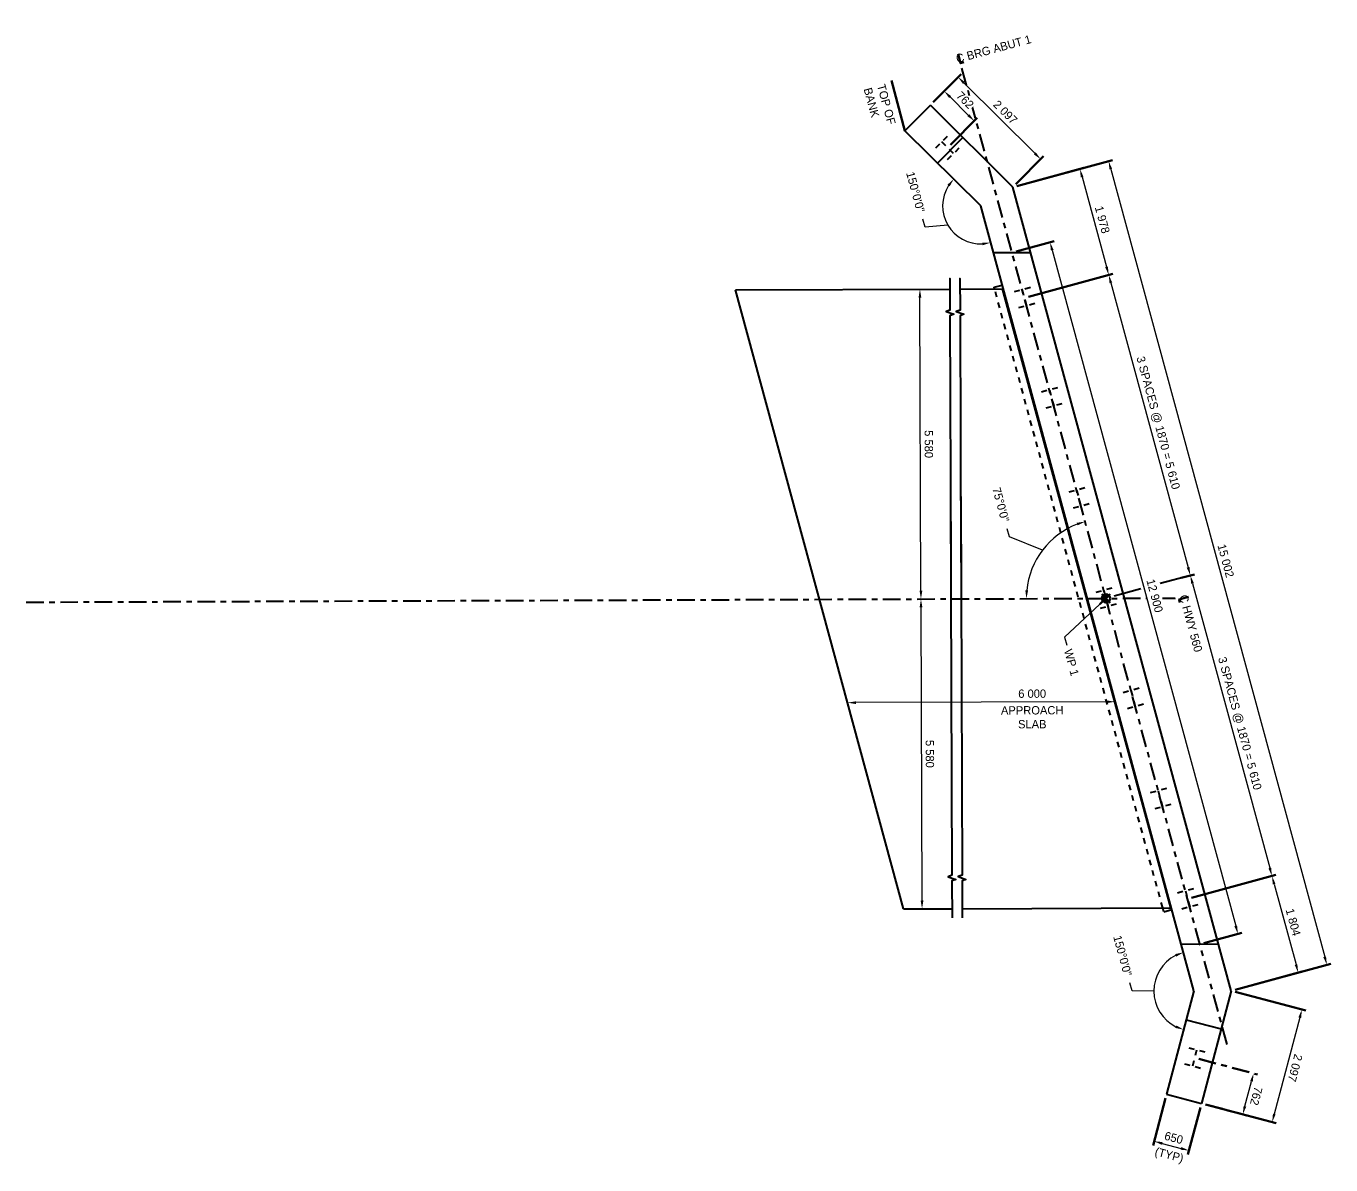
# Model space of a CAD drawing. Header units: metres. Extents: x 16681.2 to 16737.5, y 5649224.7 to 5649280.1.
# Drawn here: x 16681.23 to 16704.74, y 5649259.23 to 5649279.74 of the extents above; entities that cross this region are included whole.
import ezdxf
from ezdxf import colors
from ezdxf.entities.mleader import LeaderData, LeaderLine
from ezdxf.math import Vec2, Vec3

# ---------------------------------------------------------------- set-up
doc = ezdxf.new("R2010")
doc.units = ezdxf.units.M
doc.linetypes.add('CENTERX2', pattern=[101.6, 63.5, -12.7, 12.7, -12.7])
doc.linetypes.add('HIDDEN2', pattern=[4.7625, 3.175, -1.5875])
for name, color, linetype in [('S-BR-ABUT', 3, 'Continuous'), ('S-BR-ABUTMENT-HDD-THIN', 11, 'HIDDEN2'), ('S-BR-CEN', 1, 'CENTERX2'), ('S-BR-DIM', 1, 'Continuous'), ('S-BR-PILE-HDD', 11, 'HIDDEN2')]:
    doc.layers.add(name, color=color, linetype=linetype)
doc.layers.add('S-TB-TXT-WT2', color=2, linetype='Continuous', lineweight=30)
doc.styles.add('AT_Font_Prop_3.0', font='font99.shx', dxfattribs={"height": 3})
doc.dimstyles.new('AT_Prop_3.0 (Millimeters)', dxfattribs={"dimtxt": 3, "dimasz": 3, "dimexe": 1.5, "dimexo": 1.5, "dimgap": 1.5, "dimtad": 1, "dimdec": 3, "dimzin": 0, "dimdsep": 32, "dimtxsty": 'AT_Font_Prop_3.0', "dimcen": 1.5, "dimclrd": 1, "dimclre": 1, "dimclrt": 256, "dimaunit": 1, "dimadec": 4, "dimazin": 0, "dimtfac": 1, "dimtdec": 3, "dimtmove": 0, "dimatfit": 0, "dimfxl": 1, "dimtolj": 1, "dimtzin": 0, "dimlwd": 20, "dimlwe": -1, "dimarcsym": 0})

# ---------------------------------------------------------------- blocks, each defined once
blk = doc.blocks.new('HP')
at = {"layer": 'S-BR-PILE-HDD', "ltscale": 0.025}
for p, q in [((-0.153, 0.149), (0.153, 0.149)), ((0, -0.15), (0, 0.149)), ((-0.153, -0.15), (0.153, -0.15))]:
    blk.add_line(p, q, dxfattribs=at)
blk = doc.blocks.new('*D20')
at = {"layer": 'Defpoints', "color": 0, "transparency": 16777216}
for p in [(16701.777, 5649260.498), (16702.406, 5649260.332), (16702.182, 5649259.484)]:
    blk.add_point(p, dxfattribs=at)
at = {"layer": 'S-TB-TXT-WT2', "color": 1, "transparency": 16777216}
for p, q in [((16701.758, 5649260.426), (16701.534, 5649259.577)), ((16702.387, 5649260.26), (16702.162, 5649259.411))]:
    blk.add_line(p, q, dxfattribs=at)
at = {"layer": 'S-TB-TXT-WT2', "color": 1, "lineweight": 20, "transparency": 16777216}
blk.add_line((16701.698, 5649259.612), (16702.037, 5649259.522), dxfattribs=at)
at = {"layer": 'S-TB-TXT-WT2', "color": 1, "transparency": 16777216}
for points in [[(16701.705, 5649259.636), (16701.692, 5649259.587), (16701.553, 5649259.65)], [(16702.043, 5649259.546), (16702.03, 5649259.498), (16702.182, 5649259.484)]]:
    blk.add_solid(points, dxfattribs=at)
at = {"layer": 'S-TB-TXT-WT2', "transparency": 16777216, "char_height": 0.15, "attachment_point": 5, "rotation": 345.1985, "style": 'AT_Font_Prop_3.0'}
for s, insert in [('\\A1;650', (16701.906, 5649259.712)), ('\\A1;(TYP)', (16701.819, 5649259.384))]:
    blk.add_mtext(s, dxfattribs=dict(at, insert=insert))
blk = doc.blocks.new('*D22')
at = {"layer": 'Defpoints', "color": 0, "transparency": 16777216}
for p in [(16702.942, 5649262.36), (16702.406, 5649260.332), (16703.679, 5649259.996)]:
    blk.add_point(p, dxfattribs=at)
at = {"layer": 'S-TB-TXT-WT2', "color": 1, "transparency": 16777216}
for p, q in [((16703.014, 5649262.341), (16704.287, 5649262.004)), ((16702.478, 5649260.313), (16703.751, 5649259.977))]:
    blk.add_line(p, q, dxfattribs=at)
at = {"layer": 'S-TB-TXT-WT2', "color": 1, "lineweight": 20, "transparency": 16777216}
blk.add_line((16704.176, 5649261.878), (16703.717, 5649260.141), dxfattribs=at)
at = {"layer": 'S-TB-TXT-WT2', "color": 1, "transparency": 16777216}
for points in [[(16704.201, 5649261.872), (16704.152, 5649261.885), (16704.215, 5649262.023)], [(16703.741, 5649260.135), (16703.693, 5649260.147), (16703.679, 5649259.996)]]:
    blk.add_solid(points, dxfattribs=at)
at = {"layer": 'S-TB-TXT-WT2', "transparency": 16777216, "insert": (16704.092, 5649260.971), "char_height": 0.15, "attachment_point": 5, "rotation": 255.1985, "style": 'AT_Font_Prop_3.0'}
blk.add_mtext('\\A1;2 097', dxfattribs=at)
blk = doc.blocks.new('*D23')
at = {"layer": 'Defpoints', "color": 0, "transparency": 16777216}
for p in [(16698.02, 5649278.818), (16697.521, 5649278.314), (16699.009, 5649276.837)]:
    blk.add_point(p, dxfattribs=at)
at = {"layer": 'S-TB-TXT-WT2', "color": 1, "transparency": 16777216}
for p, q in [((16697.574, 5649278.368), (16698.073, 5649278.871)), ((16699.062, 5649276.89), (16699.561, 5649277.393))]:
    blk.add_line(p, q, dxfattribs=at)
at = {"layer": 'S-TB-TXT-WT2', "color": 1, "lineweight": 20, "transparency": 16777216}
blk.add_line((16699.402, 5649277.446), (16698.127, 5649278.712), dxfattribs=at)
at = {"layer": 'S-TB-TXT-WT2', "color": 1, "transparency": 16777216}
for points in [[(16698.144, 5649278.73), (16698.109, 5649278.694), (16698.02, 5649278.818)], [(16699.42, 5649277.463), (16699.384, 5649277.428), (16699.508, 5649277.34)]]:
    blk.add_solid(points, dxfattribs=at)
at = {"layer": 'S-TB-TXT-WT2', "transparency": 16777216, "insert": (16698.87, 5649278.185), "char_height": 0.15, "attachment_point": 5, "rotation": 315.1985, "style": 'AT_Font_Prop_3.0'}
blk.add_mtext('\\A1;2 097', dxfattribs=at)
blk = doc.blocks.new('*D51')
at = {"layer": 'Defpoints', "color": 0, "transparency": 16777216}
for p in [(16697.351, 5649269.417), (16697.351, 5649269.417), (16697.371, 5649263.838)]:
    blk.add_point(p, dxfattribs=at)
at = {"layer": 'S-TB-TXT-WT2', "color": 1, "lineweight": 20, "transparency": 16777216}
blk.add_line((16697.37, 5649263.988), (16697.352, 5649269.267), dxfattribs=at)
at = {"layer": 'S-TB-TXT-WT2', "color": 1, "transparency": 16777216}
for points in [[(16697.377, 5649269.268), (16697.327, 5649269.267), (16697.351, 5649269.417)], [(16697.395, 5649263.988), (16697.345, 5649263.987), (16697.371, 5649263.838)]]:
    blk.add_solid(points, dxfattribs=at)
at = {"layer": 'S-TB-TXT-WT2', "transparency": 16777216, "insert": (16697.511, 5649266.628), "char_height": 0.15, "attachment_point": 5, "rotation": 270.1985, "style": 'AT_Font_Prop_3.0'}
blk.add_mtext('\\A1;5 580', dxfattribs=at)
blk = doc.blocks.new('*D52')
at = {"layer": 'Defpoints', "color": 0, "transparency": 16777216}
for p in [(16697.332, 5649274.997), (16697.332, 5649274.997), (16697.351, 5649269.417)]:
    blk.add_point(p, dxfattribs=at)
at = {"layer": 'S-TB-TXT-WT2', "color": 1, "lineweight": 20, "transparency": 16777216}
blk.add_line((16697.351, 5649269.567), (16697.333, 5649274.847), dxfattribs=at)
at = {"layer": 'S-TB-TXT-WT2', "color": 1, "transparency": 16777216}
for points in [[(16697.358, 5649274.848), (16697.308, 5649274.847), (16697.332, 5649274.997)], [(16697.376, 5649269.568), (16697.326, 5649269.567), (16697.351, 5649269.417)]]:
    blk.add_solid(points, dxfattribs=at)
at = {"layer": 'S-TB-TXT-WT2', "transparency": 16777216, "insert": (16697.492, 5649272.208), "char_height": 0.15, "attachment_point": 5, "rotation": 270.1985, "style": 'AT_Font_Prop_3.0'}
blk.add_mtext('\\A1;5 580', dxfattribs=at)
blk = doc.blocks.new('*D54')
at = {"layer": 'Defpoints', "color": 0, "transparency": 16777216}
for p in [(16699.009, 5649276.837), (16704.665, 5649262.828), (16702.942, 5649262.36)]:
    blk.add_point(p, dxfattribs=at)
at = {"layer": 'S-TB-TXT-WT2', "color": 1, "transparency": 16777216}
for p, q in [((16699.081, 5649276.856), (16700.804, 5649277.325)), ((16703.014, 5649262.379), (16704.737, 5649262.848))]:
    blk.add_line(p, q, dxfattribs=at)
at = {"layer": 'S-TB-TXT-WT2', "color": 1, "lineweight": 20, "transparency": 16777216}
blk.add_line((16700.771, 5649277.16), (16704.626, 5649262.973), dxfattribs=at)
at = {"layer": 'S-TB-TXT-WT2', "color": 1, "transparency": 16777216}
for points in [[(16700.795, 5649277.167), (16700.747, 5649277.154), (16700.732, 5649277.305)], [(16704.65, 5649262.979), (16704.601, 5649262.966), (16704.665, 5649262.828)]]:
    blk.add_solid(points, dxfattribs=at)
at = {"layer": 'S-TB-TXT-WT2', "transparency": 16777216, "insert": (16702.843, 5649270.106), "char_height": 0.15, "attachment_point": 5, "rotation": 285.1985, "style": 'AT_Font_Prop_3.0', "bg_fill": 3, "box_fill_scale": 1.1, "bg_fill_color": 256, "bg_fill_true_color": 13158600, "bg_fill_transparency": 0}
blk.add_mtext('\\A1;15 002', dxfattribs=at)
blk = doc.blocks.new('*D57')
at = {"layer": 'Defpoints', "color": 0, "transparency": 16777216}
for p in [(16698.427, 5649276.498), (16702.269, 5649262.357), (16702.269, 5649262.357), (16701.617, 5649262.051), (16701.777, 5649260.498)]:
    blk.add_point(p, dxfattribs=at)
at = {"layer": 'S-TB-TXT-WT2', "color": 1, "lineweight": 20, "transparency": 16777216}
for p, q in [((16701.155, 5649262.359), (16701.116, 5649262.503)), ((16701.548, 5649262.355), (16701.155, 5649262.359))]:
    blk.add_line(p, q, dxfattribs=at)
blk.add_arc((16702.269, 5649262.357), 0.721, 117.1457, 243.2512, dxfattribs=at)
at = {"layer": 'S-TB-TXT-WT2', "color": 1, "transparency": 16777216}
for points in [[(16701.931, 5649263.022), (16701.949, 5649262.975), (16702.08, 5649263.053)], [(16701.953, 5649261.737), (16701.935, 5649261.691), (16702.085, 5649261.661)]]:
    blk.add_solid(points, dxfattribs=at)
at = {"layer": 'S-TB-TXT-WT2', "transparency": 16777216, "insert": (16700.983, 5649262.993), "char_height": 0.15, "attachment_point": 5, "rotation": 285.1985, "style": 'AT_Font_Prop_3.0'}
blk.add_mtext('\\A1;150°0\'0"', dxfattribs=at)
blk = doc.blocks.new('*D58')
at = {"layer": 'Defpoints', "color": 0, "transparency": 16777216}
for p in [(16697.063, 5649277.853), (16698.427, 5649276.498), (16698.427, 5649276.498), (16698.036, 5649275.936), (16702.269, 5649262.357)]:
    blk.add_point(p, dxfattribs=at)
at = {"layer": 'S-TB-TXT-WT2', "color": 1, "lineweight": 20, "transparency": 16777216}
for p, q in [((16697.425, 5649276.115), (16697.385, 5649276.26)), ((16697.835, 5649276.154), (16697.425, 5649276.115))]:
    blk.add_line(p, q, dxfattribs=at)
blk.add_arc((16698.427, 5649276.498), 0.685, 147.7738, 272.6232, dxfattribs=at)
at = {"layer": 'S-TB-TXT-WT2', "color": 1, "transparency": 16777216}
for points in [[(16697.828, 5649276.879), (16697.867, 5649276.848), (16697.941, 5649276.981)], [(16698.455, 5649275.839), (16698.462, 5649275.789), (16698.607, 5649275.837)]]:
    blk.add_solid(points, dxfattribs=at)
at = {"layer": 'S-TB-TXT-WT2', "transparency": 16777216, "insert": (16697.252, 5649276.749), "char_height": 0.15, "attachment_point": 5, "rotation": 285.1985, "style": 'AT_Font_Prop_3.0'}
blk.add_mtext('\\A1;150°0\'0"', dxfattribs=at)
blk = doc.blocks.new('Mark Point')
h = blk.add_hatch()
h.set_pattern_fill('ANSI31', color=256)
h.paths.add_polyline_path([(0, 0.5, 0.414214), (-0.5, 0), (0, 0)])
h.paths.add_polyline_path([(0, -0.5, 0.414214), (0.5, 0), (0, 0)])
h = blk.add_hatch(color=256)
h.dxf.hatch_style = 1
h.paths.add_polyline_path([(0, 0.5), (0, 0), (0.5, 0, 0.414214)])
h.paths.add_polyline_path([(0, 0), (-0.5, 0, 0.414214), (0, -0.5)])
for p, q in [((0, -0.71), (0, 0.71)), ((0.71, 0), (-1, 0))]:
    blk.add_line(p, q)
blk.add_circle((0, 0), 0.5)
blk = doc.blocks.new('*D72')
at = {"layer": 'Defpoints', "color": 0, "transparency": 16777216}
for p in [(16699.009, 5649276.837), (16700.734, 5649275.256), (16699.214, 5649274.843)]:
    blk.add_point(p, dxfattribs=at)
at = {"layer": 'S-TB-TXT-WT2', "color": 1, "transparency": 16777216}
for p, q in [((16699.081, 5649276.856), (16700.288, 5649277.184)), ((16699.286, 5649274.862), (16700.806, 5649275.275))]:
    blk.add_line(p, q, dxfattribs=at)
at = {"layer": 'S-TB-TXT-WT2', "color": 1, "lineweight": 20, "transparency": 16777216}
blk.add_line((16700.255, 5649277.02), (16700.695, 5649275.401), dxfattribs=at)
at = {"layer": 'S-TB-TXT-WT2', "color": 1, "transparency": 16777216}
for points in [[(16700.279, 5649277.026), (16700.231, 5649277.013), (16700.215, 5649277.165)], [(16700.719, 5649275.407), (16700.67, 5649275.394), (16700.734, 5649275.256)]]:
    blk.add_solid(points, dxfattribs=at)
at = {"layer": 'S-TB-TXT-WT2', "transparency": 16777216, "insert": (16700.619, 5649276.25), "char_height": 0.15, "attachment_point": 5, "rotation": 285.1985, "style": 'AT_Font_Prop_3.0'}
blk.add_mtext('\\A1;1 978', dxfattribs=at)
blk = doc.blocks.new('*D73')
at = {"layer": 'Defpoints', "color": 0, "transparency": 16777216}
for p in [(16699.214, 5649274.843), (16702.205, 5649269.842), (16701.968, 5649269.778)]:
    blk.add_point(p, dxfattribs=at)
at = {"layer": 'S-TB-TXT-WT2', "color": 1, "transparency": 16777216}
for p, q in [((16699.286, 5649274.862), (16700.806, 5649275.275)), ((16702.04, 5649269.797), (16702.277, 5649269.862))]:
    blk.add_line(p, q, dxfattribs=at)
at = {"layer": 'S-TB-TXT-WT2', "color": 1, "lineweight": 20, "transparency": 16777216}
blk.add_line((16700.773, 5649275.111), (16702.165, 5649269.987), dxfattribs=at)
at = {"layer": 'S-TB-TXT-WT2', "color": 1, "transparency": 16777216}
for points in [[(16700.797, 5649275.118), (16700.749, 5649275.105), (16700.734, 5649275.256)], [(16702.189, 5649269.993), (16702.141, 5649269.98), (16702.205, 5649269.842)]]:
    blk.add_solid(points, dxfattribs=at)
at = {"layer": 'S-TB-TXT-WT2', "transparency": 16777216, "insert": (16701.614, 5649272.588), "char_height": 0.15, "attachment_point": 5, "rotation": 285.1985, "style": 'AT_Font_Prop_3.0'}
blk.add_mtext('\\A1;3 SPACES @ 1870 = 5 610', dxfattribs=at)
blk = doc.blocks.new('*D74')
at = {"layer": 'Defpoints', "color": 0, "transparency": 16777216}
for p in [(16701.968, 5649269.778), (16703.675, 5649264.428), (16702.155, 5649264.015)]:
    blk.add_point(p, dxfattribs=at)
at = {"layer": 'S-TB-TXT-WT2', "color": 1, "transparency": 16777216}
for p, q in [((16702.04, 5649269.797), (16702.277, 5649269.862)), ((16702.227, 5649264.035), (16703.748, 5649264.448))]:
    blk.add_line(p, q, dxfattribs=at)
at = {"layer": 'S-TB-TXT-WT2', "color": 1, "lineweight": 20, "transparency": 16777216}
blk.add_line((16702.244, 5649269.697), (16703.636, 5649264.573), dxfattribs=at)
at = {"layer": 'S-TB-TXT-WT2', "color": 1, "transparency": 16777216}
for points in [[(16702.268, 5649269.704), (16702.22, 5649269.691), (16702.205, 5649269.842)], [(16703.66, 5649264.58), (16703.612, 5649264.566), (16703.675, 5649264.428)]]:
    blk.add_solid(points, dxfattribs=at)
at = {"layer": 'S-TB-TXT-WT2', "transparency": 16777216, "insert": (16703.085, 5649267.174), "char_height": 0.15, "attachment_point": 5, "rotation": 285.1985, "style": 'AT_Font_Prop_3.0'}
blk.add_mtext('\\A1;3 SPACES @ 1870 = 5 610', dxfattribs=at)
blk = doc.blocks.new('*D75')
at = {"layer": 'Defpoints', "color": 0, "transparency": 16777216}
for p in [(16702.155, 5649264.015), (16704.148, 5649262.688), (16702.942, 5649262.36)]:
    blk.add_point(p, dxfattribs=at)
at = {"layer": 'S-TB-TXT-WT2', "color": 1, "transparency": 16777216}
for p, q in [((16702.227, 5649264.035), (16703.748, 5649264.448)), ((16703.014, 5649262.379), (16704.221, 5649262.707))]:
    blk.add_line(p, q, dxfattribs=at)
at = {"layer": 'S-TB-TXT-WT2', "color": 1, "lineweight": 20, "transparency": 16777216}
blk.add_line((16703.715, 5649264.284), (16704.109, 5649262.832), dxfattribs=at)
at = {"layer": 'S-TB-TXT-WT2', "color": 1, "transparency": 16777216}
for points in [[(16703.739, 5649264.29), (16703.691, 5649264.277), (16703.675, 5649264.428)], [(16704.133, 5649262.839), (16704.085, 5649262.826), (16704.148, 5649262.688)]]:
    blk.add_solid(points, dxfattribs=at)
at = {"layer": 'S-TB-TXT-WT2', "transparency": 16777216, "insert": (16704.057, 5649263.597), "char_height": 0.15, "attachment_point": 5, "rotation": 285.1985, "style": 'AT_Font_Prop_3.0'}
blk.add_mtext('\\A1;1 804', dxfattribs=at)
blk = doc.blocks.new('*D76')
at = {"layer": 'Defpoints', "color": 0, "ltscale": 0.005, "transparency": 16777216}
for p in [(16702.286, 5649261.152), (16703.344, 5649260.872), (16702.406, 5649260.332)]:
    blk.add_point(p, dxfattribs=at)
at = {"layer": 'S-TB-TXT-WT2', "color": 1, "linetype": 'CENTERX2', "ltscale": 0.005, "transparency": 16777216}
for p, q in [((16702.359, 5649261.133), (16703.417, 5649260.853)), ((16702.478, 5649260.313), (16703.222, 5649260.117))]:
    blk.add_line(p, q, dxfattribs=at)
at = {"layer": 'S-TB-TXT-WT2', "color": 1, "lineweight": 20, "ltscale": 0.005, "transparency": 16777216}
blk.add_line((16703.188, 5649260.281), (16703.306, 5649260.727), dxfattribs=at)
at = {"layer": 'S-TB-TXT-WT2', "color": 1, "ltscale": 0.005, "transparency": 16777216}
for points in [[(16703.282, 5649260.734), (16703.33, 5649260.721), (16703.344, 5649260.872)], [(16703.164, 5649260.287), (16703.212, 5649260.274), (16703.15, 5649260.136)]]:
    blk.add_solid(points, dxfattribs=at)
at = {"layer": 'S-TB-TXT-WT2', "ltscale": 0.005, "transparency": 16777216, "insert": (16703.392, 5649260.466), "char_height": 0.15, "attachment_point": 5, "rotation": 255.1985, "style": 'AT_Font_Prop_3.0'}
blk.add_mtext('\\A1;762', dxfattribs=at)
blk = doc.blocks.new('*D77')
at = {"layer": 'Defpoints', "color": 0, "transparency": 16777216}
for p in [(16697.521, 5649278.314), (16698.311, 5649278.028), (16697.832, 5649277.547)]:
    blk.add_point(p, dxfattribs=at)
at = {"layer": 'S-TB-TXT-WT2', "color": 1, "transparency": 16777216}
for p, q in [((16697.574, 5649278.368), (16697.823, 5649278.619)), ((16697.885, 5649277.6), (16698.363, 5649278.082))]:
    blk.add_line(p, q, dxfattribs=at)
at = {"layer": 'S-TB-TXT-WT2', "color": 1, "lineweight": 20, "transparency": 16777216}
blk.add_line((16697.876, 5649278.46), (16698.204, 5649278.134), dxfattribs=at)
at = {"layer": 'S-TB-TXT-WT2', "color": 1, "transparency": 16777216}
for points in [[(16697.894, 5649278.477), (16697.859, 5649278.442), (16697.77, 5649278.565)], [(16698.222, 5649278.152), (16698.186, 5649278.116), (16698.311, 5649278.028)]]:
    blk.add_solid(points, dxfattribs=at)
at = {"layer": 'S-TB-TXT-WT2', "transparency": 16777216, "insert": (16698.146, 5649278.403), "char_height": 0.15, "attachment_point": 5, "rotation": 315.1985, "style": 'AT_Font_Prop_3.0', "bg_fill": 3, "box_fill_scale": 1.1, "bg_fill_color": 256, "bg_fill_true_color": 13158600, "bg_fill_transparency": 0}
blk.add_mtext('\\A1;762', dxfattribs=at)
blk = doc.blocks.new('*D78')
at = {"layer": 'Defpoints', "color": 0, "transparency": 16777216}
for p in [(16696.03, 5649267.551), (16696.03, 5649267.551), (16700.843, 5649267.567)]:
    blk.add_point(p, dxfattribs=at)
at = {"layer": 'S-TB-TXT-WT2', "color": 1, "lineweight": 20, "transparency": 16777216}
blk.add_line((16700.693, 5649267.567), (16696.18, 5649267.551), dxfattribs=at)
at = {"layer": 'S-TB-TXT-WT2', "color": 1, "transparency": 16777216}
for points in [[(16696.18, 5649267.576), (16696.18, 5649267.526), (16696.03, 5649267.551)], [(16700.693, 5649267.592), (16700.693, 5649267.542), (16700.843, 5649267.567)]]:
    blk.add_solid(points, dxfattribs=at)
at = {"layer": 'S-TB-TXT-WT2', "transparency": 16777216, "char_height": 0.15, "attachment_point": 5, "rotation": 0.1985, "style": 'AT_Font_Prop_3.0'}
for s, insert in [('\\A1;6 000', (16699.355, 5649267.712)), ('\\A1;APPROACH \\PSLAB', (16699.356, 5649267.287))]:
    blk.add_mtext(s, dxfattribs=dict(at, insert=insert))
blk = doc.blocks.new('*D112')
at = {"layer": 'Defpoints', "color": 0, "transparency": 16777216}
for p in [(16698.992, 5649275.659), (16703.062, 5649263.385), (16702.377, 5649263.199)]:
    blk.add_point(p, dxfattribs=at)
at = {"layer": 'S-TB-TXT-WT2', "color": 1, "transparency": 16777216}
for p, q in [((16699.064, 5649275.679), (16699.749, 5649275.865)), ((16702.449, 5649263.219), (16703.134, 5649263.405))]:
    blk.add_line(p, q, dxfattribs=at)
at = {"layer": 'S-TB-TXT-WT2', "color": 1, "lineweight": 20, "transparency": 16777216}
blk.add_line((16699.716, 5649275.701), (16703.023, 5649263.53), dxfattribs=at)
at = {"layer": 'S-TB-TXT-WT2', "color": 1, "transparency": 16777216}
for points in [[(16699.74, 5649275.707), (16699.692, 5649275.694), (16699.677, 5649275.845)], [(16703.047, 5649263.536), (16702.998, 5649263.523), (16703.062, 5649263.385)]]:
    blk.add_solid(points, dxfattribs=at)
at = {"layer": 'S-TB-TXT-WT2', "transparency": 16777216, "insert": (16701.563, 5649269.476), "char_height": 0.15, "attachment_point": 5, "rotation": 285.1985, "style": 'AT_Font_Prop_3.0'}
blk.add_mtext('\\A1;12 900', dxfattribs=at)
blk = doc.blocks.new('*D125')
at = {"layer": 'Defpoints', "color": 0, "transparency": 16777216}
for p in [(16698.079, 5649279.021), (16699.382, 5649270.031), (16681.228, 5649269.362), (16701.419, 5649269.432), (16702.867, 5649261.394)]:
    blk.add_point(p, dxfattribs=at)
at = {"layer": 'S-BR-DIM', "color": 1, "lineweight": 20, "transparency": 16777216}
for p, q in [((16698.947, 5649270.539), (16698.907, 5649270.684)), ((16699.543, 5649270.298), (16698.947, 5649270.539))]:
    blk.add_line(p, q, dxfattribs=at)
blk.add_arc((16700.684, 5649269.429), 1.435, 111.1922, 174.2047, dxfattribs=at)
at = {"layer": 'S-BR-DIM', "color": 1, "transparency": 16777216}
for points in [[(16700.158, 5649270.79), (16700.174, 5649270.743), (16700.308, 5649270.813)], [(16699.282, 5649269.573), (16699.232, 5649269.575), (16699.25, 5649269.424)]]:
    blk.add_solid(points, dxfattribs=at)
at = {"layer": 'S-BR-DIM', "color": 2, "transparency": 16777216, "insert": (16698.789, 5649271.118), "char_height": 0.15, "attachment_point": 5, "rotation": 285.1985, "style": 'AT_Font_Prop_3.0'}
blk.add_mtext('\\A1;75°0\'0"', dxfattribs=at)

msp = doc.modelspace()

# ---------------------------------------------------------------- linework, layer by layer
at = {"layer": 'S-BR-ABUT', "ltscale": 0.05}
for p, q in [((16697.0626, 5649277.8532), (16697.5207, 5649278.3144)), ((16699.0087, 5649276.8367), (16697.5207, 5649278.3144)), ((16698.4271, 5649276.4982), (16697.0626, 5649277.8532)), ((16697.6502, 5649277.2698), (16698.1082, 5649277.731)), ((16702.9415, 5649262.3598), (16699.0087, 5649276.8367)), ((16702.2686, 5649262.3575), (16698.4271, 5649276.4982)), ((16698.6553, 5649275.658), (16699.3282, 5649275.6604)), ((16694.0102, 5649274.9859), (16697.8719, 5649274.9993)), ((16698.055, 5649275), (16698.823, 5649275.0026)), ((16698.6699, 5649275.0321), (16698.8147, 5649275.0714)), ((16698.6781, 5649275.0021), (16698.6699, 5649275.0321)), ((16701.852, 5649263.853), (16698.823, 5649275.0026)), ((16697.0391, 5649263.8364), (16694.0102, 5649274.9859)), ((16697.0391, 5649263.8364), (16697.9106, 5649263.8394)), ((16698.0936, 5649263.84), (16701.852, 5649263.853)), ((16701.7257, 5649263.7838), (16701.707, 5649263.8525)), ((16701.7257, 5649263.7838), (16701.8705, 5649263.8231)), ((16702.7133, 5649263.2), (16702.0404, 5649263.1977)), ((16702.2686, 5649262.3575), (16701.7774, 5649260.4984)), ((16702.9415, 5649262.3598), (16702.4058, 5649260.3323)), ((16702.1317, 5649261.8393), (16702.7601, 5649261.6733)), ((16701.7774, 5649260.4984), (16702.4058, 5649260.3323))]:
    msp.add_line(p, q, dxfattribs=at)
at = {"layer": 'S-BR-ABUTMENT-HDD-THIN', "ltscale": 0.025}
msp.add_line((16701.707, 5649263.8525), (16698.6781, 5649275.0021), dxfattribs=at)
at = {"layer": 'S-BR-CEN', "ltscale": 0.005}
for p, q in [((16702.8672, 5649261.3936), (16698.0786, 5649279.0206)), ((16681.228, 5649269.3616), (16701.4192, 5649269.4316)), ((16701.7047, 5649269.4326), (16701.9839, 5649269.4335))]:
    msp.add_line(p, q, dxfattribs=at)
at = {"layer": 'S-BR-DIM', "linetype": 'Continuous'}
for points in [[(16697.8713, 5649275.1894), (16697.8713, 5649275.1894), (16697.8732, 5649274.62), (16697.8046, 5649274.5948), (16697.9422, 5649274.5453), (16697.8736, 5649274.52), (16697.889, 5649270.0772)], [(16698.0543, 5649275.1901), (16698.0543, 5649275.1901), (16698.0563, 5649274.6207), (16697.9877, 5649274.5954), (16698.1252, 5649274.5459), (16698.0566, 5649274.5207), (16698.072, 5649270.0778)], [(16697.8849, 5649271.2606), (16697.8849, 5649271.2606), (16697.9085, 5649264.4413), (16697.8399, 5649264.4161), (16697.9774, 5649264.3665), (16697.9088, 5649264.3413), (16697.9112, 5649263.6722)], [(16698.0679, 5649271.2612), (16698.0679, 5649271.2612), (16698.0915, 5649264.4419), (16698.0229, 5649264.4167), (16698.1605, 5649264.3672), (16698.0919, 5649264.3419), (16698.0942, 5649263.6728)]]:
    msp.add_lwpolyline(points, dxfattribs=at)
at = {"layer": 'S-TB-TXT-WT2'}
msp.add_lwpolyline([(16697.0626, 5649277.8532), (16696.8176, 5649278.7552)], dxfattribs=at)

# ---------------------------------------------------------------- block references
at = {"layer": 'S-BR-PILE-HDD'}
for p, rotation in [((16697.8323, 5649277.5469), 45.19847368900216), ((16699.2136, 5649274.8428), 195.1984738825905), ((16699.7038, 5649273.0382), 195.1984738825905), ((16700.1941, 5649271.2336), 195.1984738825905), ((16700.6843, 5649269.429), 195.1984738825905), ((16701.1745, 5649267.6244), 195.1984738825905), ((16701.6648, 5649265.8198), 195.1984738825905), ((16702.155, 5649264.0152), 195.1984738825905), ((16702.2863, 5649261.1521), 345.1984737190175)]:
    msp.add_blockref('HP', p, dxfattribs=dict(at, rotation=rotation))

# ---------------------------------------------------------------- texts
at = {"layer": 'S-TB-TXT-WT2', "insert": (16696.7028, 5649278.7081), "char_height": 0.15, "width": 1.235671, "attachment_point": 1, "rotation": 285.19847, "style": 'AT_Font_Prop_3.0'}
msp.add_mtext('TOP OF BANK', dxfattribs=at)

# ---------------------------------------------------------------- dimensions: what is measured, and where the dimension line sits
at = {"layer": 'S-TB-TXT-WT2'}
for p1, p2, distance, picture, middle in [((16699.0087, 5649276.8367), (16697.5207, 5649278.3144), -0.7092, '*D23', (16698.8701, 5649278.1853)), ((16697.3707, 5649263.8375), (16697.3514, 5649269.4175), 0, '*D51', (16697.511, 5649266.628)), ((16702.9415, 5649262.3598), (16702.4058, 5649260.3323), 1.3169, '*D22', (16704.0919, 5649260.9713))]:
    dim = msp.add_aligned_dim(p1=p1, p2=p2, distance=distance, dimstyle='AT_Prop_3.0 (Millimeters)', dxfattribs=at)
    dim.commit()
    dim.dimension.update_dxf_attribs({"geometry": picture, "text_midpoint": middle})
dim = msp.add_linear_dim(base=(16697.332, 5649274.9974), p1=(16697.3514, 5649269.4175), p2=(16697.332, 5649274.9974), angle=270.19847, dimstyle='AT_Prop_3.0 (Millimeters)', dxfattribs=at)
dim.commit()
dim.dimension.update_dxf_attribs({"geometry": '*D52', "text_midpoint": (16697.4917, 5649272.208)})
at = {"layer": 'S-TB-TXT-WT2', "ltscale": 0.005}
dim = msp.add_linear_dim(base=(16703.3444, 5649260.8724), p1=(16702.4058, 5649260.3323), p2=(16702.2863, 5649261.1521), angle=75.19847, text='762', dimstyle='AT_Prop_3.0 (Millimeters)', override={"dimtad": 2}, dxfattribs=at)
dim.commit()
dim.dimension.update_dxf_attribs({"geometry": '*D76', "text_midpoint": (16703.3921, 5649260.4658)})
at = {"layer": 'S-TB-TXT-WT2'}
dim = msp.add_linear_dim(base=(16702.1816, 5649259.4839), p1=(16701.7774, 5649260.4984), p2=(16702.4058, 5649260.3323), angle=345.19847, text='650\\X(TYP)', dimstyle='AT_Prop_3.0 (Millimeters)', dxfattribs=at)
dim.commit()
dim.dimension.update_dxf_attribs({"geometry": '*D20', "text_midpoint": (16701.8674, 5649259.5669), "dimtype": 161})

# ---------------------------------------------------------------- next in the draw order: texts
at = {"layer": 'S-TB-TXT-WT2', "insert": (16697.9868, 5649279.1414), "char_height": 0.15, "width": 1.639941, "attachment_point": 4, "rotation": 15.19847, "style": 'AT_Font_Prop_3.0', "bg_fill": 2}
msp.add_mtext('C BRG ABUT 1', dxfattribs=at)

# ---------------------------------------------------------------- next in the draw order: dimensions: what is measured, and where the dimension line sits
at = {"layer": 'S-TB-TXT-WT2'}
dim = msp.add_linear_dim(base=(16704.6649, 5649262.828), p1=(16699.0087, 5649276.8367), p2=(16702.9415, 5649262.3598), angle=285.19847, dimstyle='AT_Prop_3.0 (Millimeters)', override={"dimtfill": 1}, dxfattribs=at)
dim.commit()
dim.dimension.update_dxf_attribs({"geometry": '*D54', "text_midpoint": (16702.8432, 5649270.1058)})

# ---------------------------------------------------------------- next in the draw order: linework, layer by layer
at = {"layer": 'S-BR-DIM', "color": 1}
msp.add_line((16701.3131, 5649269.5999), (16700.8309, 5649269.4688), dxfattribs=at)
at = {"layer": 'S-TB-TXT-WT2'}
msp.add_lwpolyline([(16698.0201, 5649279.2359), (16698.0654, 5649279.0692), (16698.1232, 5649279.0849)], dxfattribs=at)

# ---------------------------------------------------------------- next in the draw order: dimensions: what is measured, and where the dimension line sits
for base, line1, line2, picture, middle in [((16698.03621, 5649275.93593), ((16702.26862, 5649262.35747), (16698.42706, 5649276.49825)), ((16698.42706, 5649276.49825), (16697.06265, 5649277.85324)), '*D58', (16697.25229, 5649276.74922)), ((16701.61653, 5649262.05064), ((16702.26862, 5649262.35747), (16701.77737, 5649260.49836)), ((16702.26862, 5649262.35747), (16698.42706, 5649276.49825)), '*D57', (16700.98298, 5649262.99268))]:
    dim = msp.add_angular_dim_2l(base=base, line1=line1, line2=line2, dimstyle='AT_Prop_3.0 (Millimeters)', override={"dimscale": 0}, dxfattribs=at)
    dim.commit()
    dim.dimension.update_dxf_attribs({"geometry": picture, "text_midpoint": middle, "dimtype": 162})
for base, p1, p2, picture, middle in [((16700.7339, 5649275.2558), (16699.0087, 5649276.8367), (16699.2136, 5649274.8428), '*D72', (16700.6194, 5649276.2495)), ((16704.1483, 5649262.6876), (16702.155, 5649264.0152), (16702.9415, 5649262.3598), '*D75', (16704.0566, 5649263.5973))]:
    dim = msp.add_linear_dim(base=base, p1=p1, p2=p2, angle=285.19847, dimstyle='AT_Prop_3.0 (Millimeters)', dxfattribs=at)
    dim.commit()
    dim.dimension.update_dxf_attribs({"geometry": picture, "text_midpoint": middle})
dim = msp.add_linear_dim(base=(16702.2047, 5649269.8421), p1=(16699.2136, 5649274.8428), p2=(16701.9677, 5649269.7777), angle=285.19847, text='3 SPACES @ 1870 = <>', dimstyle='AT_Prop_3.0 (Millimeters)', dxfattribs=at)
dim.commit()
dim.dimension.update_dxf_attribs({"geometry": '*D73', "text_midpoint": (16701.614, 5649272.5883)})
dim = msp.add_linear_dim(base=(16696.0301, 5649267.5507), p1=(16700.8429, 5649267.5673), p2=(16696.0301, 5649267.5507), angle=180.19847, text='6 000\\XAPPROACH \\PSLAB', dimstyle='AT_Prop_3.0 (Millimeters)', dxfattribs=at)
dim.commit()
dim.dimension.update_dxf_attribs({"geometry": '*D78', "text_midpoint": (16699.3551, 5649267.5622), "dimtype": 161})

# ---------------------------------------------------------------- next in the draw order: leaders
ml = msp.add_multileader_mtext('Standard', dxfattribs=at)
ml.set_content('WP 1', color=256, style='AT_Font_Prop_3.0')
ml.set_leader_properties(color=1, linetype='ByLayer', lineweight=20)
ml.set_arrow_properties(name='Mark Point')
ml.build(insert=Vec2(0, 0))
ml.multileader.update_dxf_attribs({"dogleg_length": 3, "arrow_head_size": 0.15, "scale": 0.05})
ctx = ml.context
ctx.base_point, ctx.scale, ctx.char_height, ctx.arrow_head_size, ctx.landing_gap_size, ctx.plane_origin, ctx.plane_x_axis, ctx.plane_y_axis = Vec3(16699.9794, 5649268.5839), 0.05, 0.15, 0.15, 0.075, Vec3(16700.6843, 5649269.429), Vec3(0.2621635, -0.9650235), Vec3(0.9650235, 0.2621635)
notes = []
notes.append((ctx, [(0, (1, 1, 0), (16699.9401, 5649268.7287), (0.2621635, -0.9650235), 0.15, [(0, [(16700.6843, 5649269.429)], 0, [])])]))
ctx.mtext.insert, ctx.mtext.text_direction, ctx.mtext.rotation, ctx.mtext.flow_direction = Vec3(16700.0715, 5649268.5312), Vec3(0.2621635, -0.9650235), 4.9776524, 5
for ctx, leaders in notes:
    for number, flags, end, landing, length, lines in leaders:
        leader = LeaderData()
        leader.index, (leader.has_last_leader_line, leader.has_dogleg_vector, leader.attachment_direction) = number, flags
        leader.last_leader_point, leader.dogleg_vector, leader.dogleg_length = Vec3(end), Vec3(landing), length
        for number, points, colour, breaks in lines:
            line = LeaderLine()
            line.index, line.vertices, line.color, line.breaks = number, Vec3.list(points), colors.encode_raw_color(colour), breaks
            leader.lines.append(line)
        ctx.leaders.append(leader)

# ---------------------------------------------------------------- next in the draw order: texts
at = {"layer": 'S-TB-TXT-WT2', "insert": (16702.0747, 5649269.4899), "char_height": 0.15, "attachment_point": 4, "rotation": 285.19847, "style": 'AT_Font_Prop_3.0', "bg_fill": 2}
msp.add_mtext('C HWY 560', dxfattribs=at)

# ---------------------------------------------------------------- next in the draw order: dimensions: what is measured, and where the dimension line sits
at = {"layer": 'S-TB-TXT-WT2'}
dim = msp.add_linear_dim(base=(16698.3105, 5649278.0284), p1=(16697.5207, 5649278.3144), p2=(16697.8323, 5649277.5469), angle=315.19847, text='762', dimstyle='AT_Prop_3.0 (Millimeters)', override={"dimtfill": 1}, dxfattribs=at)
dim.commit()
dim.dimension.update_dxf_attribs({"geometry": '*D77', "text_midpoint": (16698.1459, 5649278.4033)})

# ---------------------------------------------------------------- next in the draw order: linework, layer by layer
at = {"layer": 'S-BR-DIM', "color": 1}
msp.add_line((16702.2047, 5649269.8421), (16701.6615, 5649269.6945), dxfattribs=at)
at = {"layer": 'S-TB-TXT-WT2'}
msp.add_lwpolyline([(16702.1692, 5649269.4565), (16702.0025, 5649269.4112), (16702.0182, 5649269.3534)], dxfattribs=at)

# ---------------------------------------------------------------- next in the draw order: dimensions: what is measured, and where the dimension line sits
at = {"layer": 'S-BR-DIM', "color": 4}
dim = msp.add_angular_dim_2l(base=(16699.38206, 5649270.03078), line1=((16681.22796, 5649269.36163), (16701.41924, 5649269.43157)), line2=((16702.86724, 5649261.39361), (16698.07861, 5649279.02057)), dimstyle='AT_Prop_3.0 (Millimeters)', override={"dimclrt": 2}, dxfattribs=at)
dim.commit()
dim.dimension.update_dxf_attribs({"geometry": '*D125', "text_midpoint": (16698.78937, 5649271.11849), "dimtype": 162})
at = {"layer": 'S-TB-TXT-WT2'}
dim = msp.add_linear_dim(base=(16703.0619, 5649263.385), p1=(16698.9918, 5649275.6592), p2=(16702.3768, 5649263.1989), angle=285.19847, text='12 900', dimstyle='AT_Prop_3.0 (Millimeters)', dxfattribs=at)
dim.commit()
dim.dimension.update_dxf_attribs({"geometry": '*D112', "text_midpoint": (16701.4179, 5649269.4363), "dimtype": 160})
dim = msp.add_linear_dim(base=(16703.6754, 5649264.4283), p1=(16701.9677, 5649269.7777), p2=(16702.155, 5649264.0152), angle=285.19847, text='3 SPACES @ 1870 = <>', dimstyle='AT_Prop_3.0 (Millimeters)', dxfattribs=at)
dim.commit()
dim.dimension.update_dxf_attribs({"geometry": '*D74', "text_midpoint": (16703.0848, 5649267.1745)})

doc.saveas('drawing.dxf')
